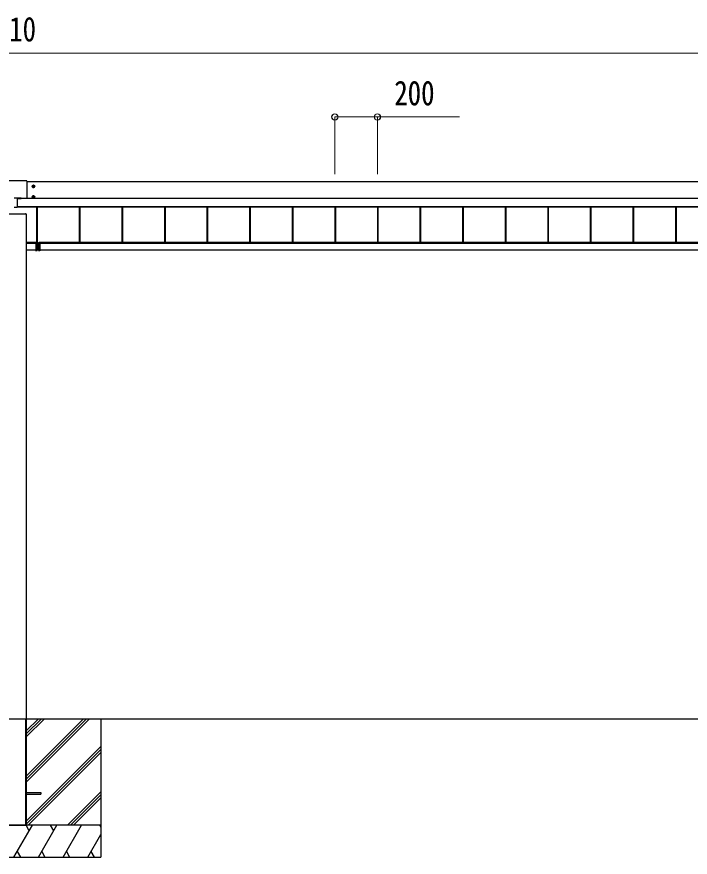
# Model space of a CAD drawing. Units: millimetres, scale not verified. Extents: x -14718 to 14718, y -10396 to 10396.
# Drawn here: x -6503 to -3341, y -7752 to -3807 of the extents above; entities that cross this region are included whole.
import ezdxf
from ezdxf.enums import TextEntityAlignment as Align

# ---------------------------------------------------------------- set-up
doc = ezdxf.new("R2010")
doc.units = ezdxf.units.MM
doc.header["$LTSCALE"] = 50
doc.layers.add('0-4_YKK_A1', color=4, linetype='Continuous')
doc.layers.add('0-5_YKK_D', color=6, linetype='Continuous', lineweight=18)
doc.styles.add('ＭＳ ゴシック', font='')
doc.styles.get('ＭＳ ゴシック').set_extended_font_data('MS Gothic')

msp = doc.modelspace()

# ---------------------------------------------------------------- linework, layer by layer
at = {"layer": '0-4_YKK_A1'}
for p, q in [((-6456.43, -4576.95), (-6560.43, -4576.95)), ((-6455.43, -4577.95), (-6455.43, -4659.6)), ((-761.43, -4581.17), (-6455.43, -4581.17)), ((-6432.68, -4602.91), (-6418.18, -4602.91)), ((-6427.71, -4602.15), (-6428.43, -4602.15)), ((-6425.43, -4610.16), (-6425.43, -4595.66)), ((-6423.15, -4603.67), (-6422.43, -4603.67)), ((-6432.68, -4652.88), (-6418.18, -4652.88)), ((-6427.71, -4652.12), (-6428.43, -4652.12)), ((-6425.43, -4660.13), (-6425.43, -4645.63)), ((-6423.15, -4653.64), (-6422.43, -4653.64)), ((-6515.93, -4657.1), (-6500.93, -4657.1)), ((-6500.93, -4657.1), (-6500.93, -4702.25)), ((-6500.93, -4657.28), (-6481.93, -4657.28)), ((-6500.93, -4659.28), (-6481.93, -4659.28)), ((-609.93, -4659.6), (-6500.93, -4659.6)), ((-609.93, -4660.09), (-6500.93, -4660.09)), ((-6481.93, -4659.6), (-6481.93, -4657.28)), ((-6558.13, -4731.6), (-6458.73, -4731.6)), ((-6500.93, -4702.25), (-6515.93, -4702.25)), ((-609.93, -4699.06), (-6500.93, -4699.06)), ((-609.93, -4699.58), (-6500.93, -4699.58)), ((-6500.93, -4699.72), (-609.93, -4699.72)), ((-609.93, -4699.72), (-6500.93, -4699.72)), ((-6462.43, -4731.53), (-6462.43, -4731.6)), ((-6460.93, -4731.51), (-6461.93, -4731.51)), ((-6461.93, -4731.51), (-6461.93, -4731.6)), ((-6460.93, -4731.31), (-6460.93, -4731.6)), ((-6460.63, -4731.3), (-6458.73, -4731.3)), ((-6460.63, -4731.3), (-6460.63, -4731.6)), ((-6458.73, -4731.3), (-6458.73, -4731.6)), ((-6458.73, -4731.6), (-6458.43, -4731.6)), ((-6458.43, -4731.31), (-6458.43, -4731.6)), ((-6458.43, -4731.6), (-6458.43, -7098.3)), ((-6409.93, -4699.72), (-6409.93, -4867.51)), ((-6409.53, -4699.72), (-6409.53, -4867.51)), ((-6406.93, -4699.72), (-6406.93, -4867.51)), ((-6209.93, -4699.72), (-6209.93, -4865.94)), ((-6207.33, -4699.72), (-6207.33, -4865.94)), ((-6206.93, -4699.72), (-6206.93, -4865.94)), ((-6009.93, -4699.72), (-6009.93, -4865.94)), ((-6007.33, -4699.72), (-6007.33, -4865.94)), ((-6006.93, -4699.72), (-6006.93, -4865.94)), ((-5809.93, -4699.72), (-5809.93, -4865.94)), ((-5807.33, -4699.72), (-5807.33, -4865.94)), ((-5806.93, -4699.72), (-5806.93, -4865.94)), ((-5609.93, -4699.72), (-5609.93, -4865.94)), ((-5607.33, -4699.72), (-5607.33, -4865.94)), ((-5606.93, -4699.72), (-5606.93, -4865.94)), ((-5409.93, -4699.72), (-5409.93, -4865.94)), ((-5407.33, -4699.72), (-5407.33, -4865.94)), ((-5406.93, -4699.72), (-5406.93, -4865.94)), ((-5209.93, -4699.72), (-5209.93, -4865.94)), ((-5207.33, -4699.72), (-5207.33, -4865.94)), ((-5206.93, -4699.72), (-5206.93, -4865.94)), ((-5009.93, -4699.72), (-5009.93, -4865.94)), ((-5007.33, -4699.72), (-5007.33, -4865.94)), ((-5006.93, -4699.72), (-5006.93, -4865.94)), ((-4809.93, -4699.72), (-4809.93, -4865.94)), ((-4807.33, -4699.72), (-4807.33, -4865.94)), ((-4806.93, -4699.72), (-4806.93, -4865.94)), ((-4609.93, -4699.72), (-4609.93, -4865.94)), ((-4607.33, -4699.72), (-4607.33, -4865.94)), ((-4606.93, -4699.72), (-4606.93, -4865.94)), ((-4409.93, -4699.72), (-4409.93, -4865.94)), ((-4407.33, -4699.72), (-4407.33, -4865.94)), ((-4406.93, -4699.72), (-4406.93, -4865.94)), ((-4209.93, -4699.72), (-4209.93, -4865.94)), ((-4207.33, -4699.72), (-4207.33, -4865.94)), ((-4206.93, -4699.72), (-4206.93, -4865.94)), ((-4009.93, -4699.72), (-4009.93, -4865.94)), ((-4009.93, -4699.72), (-4009.93, -4865.94)), ((-4009.93, -4699.72), (-4009.93, -4865.94)), ((-4009.93, -4699.72), (-4009.93, -4865.94)), ((-4007.33, -4699.72), (-4007.33, -4865.94)), ((-4007.33, -4699.72), (-4007.33, -4865.94)), ((-4007.33, -4699.72), (-4007.33, -4865.94)), ((-4007.33, -4699.72), (-4007.33, -4865.94)), ((-4006.93, -4699.72), (-4006.93, -4865.94)), ((-4006.93, -4699.72), (-4006.93, -4865.94)), ((-4006.93, -4699.72), (-4006.93, -4865.94)), ((-4006.93, -4699.72), (-4006.93, -4865.94)), ((-3809.93, -4699.72), (-3809.93, -4865.94)), ((-3809.93, -4699.72), (-3809.93, -4865.94)), ((-3809.93, -4699.72), (-3809.93, -4865.94)), ((-3809.93, -4699.72), (-3809.93, -4865.94)), ((-3807.33, -4699.72), (-3807.33, -4865.94)), ((-3807.33, -4699.72), (-3807.33, -4865.94)), ((-3807.33, -4699.72), (-3807.33, -4865.94)), ((-3807.33, -4699.72), (-3807.33, -4865.94)), ((-3806.93, -4699.72), (-3806.93, -4865.94)), ((-3806.93, -4699.72), (-3806.93, -4865.94)), ((-3806.93, -4699.72), (-3806.93, -4865.94)), ((-3806.93, -4699.72), (-3806.93, -4865.94)), ((-3609.93, -4699.72), (-3609.93, -4865.94)), ((-3609.93, -4699.72), (-3609.93, -4865.94)), ((-3609.93, -4699.72), (-3609.93, -4865.94)), ((-3609.93, -4699.72), (-3609.93, -4865.94)), ((-3607.33, -4699.72), (-3607.33, -4865.94)), ((-3607.33, -4699.72), (-3607.33, -4865.94)), ((-3607.33, -4699.72), (-3607.33, -4865.94)), ((-3607.33, -4699.72), (-3607.33, -4865.94)), ((-3606.93, -4699.72), (-3606.93, -4865.94)), ((-3606.93, -4699.72), (-3606.93, -4865.94)), ((-3606.93, -4699.72), (-3606.93, -4865.94)), ((-3606.93, -4699.72), (-3606.93, -4865.94)), ((-3409.93, -4699.72), (-3409.93, -4865.94)), ((-3407.33, -4699.72), (-3407.33, -4865.94)), ((-3406.93, -4699.72), (-3406.93, -4865.94)), ((-6410.43, -4865.94), (-6458.43, -4865.94)), ((-6410.43, -4867.95), (-6458.43, -4867.95)), ((-6414.43, -4870.82), (-6458.43, -4870.82)), ((-6414.43, -4870.58), (-6414.43, -4870.78)), ((-6408.71, -4870.59), (-6414.43, -4870.58)), ((-6414.43, -4871.08), (-6408.23, -4871.09)), ((-6410.43, -4865.94), (-6410.43, -4870.58)), ((-6410.43, -4867.51), (-6398.43, -4867.51)), ((-6408.71, -4868.01), (-6408.71, -4870.59)), ((-6408.71, -4868.01), (-6408.43, -4868.01)), ((-6408.71, -4870.59), (-6408.43, -4870.59)), ((-6408.23, -4870.79), (-6408.23, -4870.79)), ((-6408.21, -4867.51), (-6407.93, -4867.51)), ((-6408.21, -4871.09), (-6407.93, -4871.09)), ((-6407.93, -4871.09), (-6407.93, -4867.51)), ((-6407.93, -4904.17), (-6407.93, -4871.09)), ((-6400.93, -4871.09), (-6400.93, -4867.51)), ((-6400.65, -4867.51), (-6400.93, -4867.51)), ((-6400.93, -4904.17), (-6400.93, -4871.09)), ((-6400.65, -4871.09), (-6400.93, -4871.09)), ((-6400.63, -4870.79), (-6400.63, -4870.79)), ((-6394.43, -4871.08), (-6400.63, -4871.09)), ((-6400.15, -4868.01), (-6400.43, -4868.01)), ((-6400.15, -4870.59), (-6400.43, -4870.59)), ((-6400.15, -4868.01), (-6400.15, -4870.59)), ((-6400.15, -4870.59), (-6394.43, -4870.58)), ((-758.43, -4865.94), (-6398.43, -4865.94)), ((-6398.43, -4865.94), (-6398.43, -4870.58)), ((-758.43, -4867.95), (-6398.43, -4867.95)), ((-6394.43, -4870.58), (-6394.43, -4870.78)), ((-758.43, -4870.82), (-6394.43, -4870.82)), ((-6414.43, -4902.3), (-6457.58, -4902.3)), ((-6414.43, -4904.85), (-6408.21, -4904.47)), ((-6414.43, -4904.55), (-6414.43, -4904.85)), ((-6407.93, -4904.17), (-6408.21, -4904.17)), ((-6400.93, -4904.17), (-6400.65, -4904.17)), ((-6394.43, -4904.85), (-6400.65, -4904.47)), ((-759.28, -4902.3), (-6394.43, -4902.3)), ((-6394.43, -4904.55), (-6394.43, -4904.85)), ((-6458.43, -7098.3), (-6458.43, -7602.3)), ((-12258.43, -7102.3), (-208.43, -7102.3)), ((-6558.13, -7102.3), (-6458.73, -7102.3)), ((-6462.43, -7102.3), (-6462.43, -7602.3)), ((-6460.93, -7102.3), (-6460.93, -7602.3)), ((-6458.43, -7102.3), (-6458.43, -7602.3)), ((-6458.43, -7187.3), (-6373.43, -7102.3)), ((-6458.43, -7173.15), (-6387.57, -7102.3)), ((-6458.43, -7159.01), (-6401.72, -7102.3)), ((-6458.43, -7399.43), (-6161.34, -7102.34)), ((-6458.43, -7385.28), (-6175.48, -7102.34)), ((-6458.43, -7371.14), (-6189.62, -7102.34)), ((-6108.43, -7102.3), (-6108.43, -7752.3)), ((-6458.43, -7583.27), (-6108.43, -7233.28)), ((-6458.43, -7597.42), (-6108.43, -7247.42)), ((-6449.17, -7602.3), (-6108.43, -7261.56)), ((-6458.43, -7447.8), (-6390.93, -7447.8)), ((-6458.43, -7456.8), (-6390.93, -7456.8)), ((-6390.93, -7447.8), (-6390.93, -7456.8)), ((-6265.32, -7602.3), (-6108.43, -7445.41)), ((-6251.18, -7602.3), (-6108.43, -7459.55)), ((-6237.04, -7602.3), (-6108.43, -7473.69)), ((-6108.43, -7602.3), (-6908.43, -7602.3)), ((-6108.43, -7602.3), (-6908.43, -7602.3)), ((-6558.43, -7602.3), (-6458.43, -7602.3)), ((-6516.44, -7752.3), (-6429.84, -7602.3)), ((-6444.84, -7628.28), (-6459.84, -7602.3)), ((-6400.97, -7752.3), (-6314.37, -7602.3)), ((-6329.37, -7628.28), (-6344.37, -7602.3)), ((-6285.5, -7752.3), (-6198.9, -7602.3)), ((-6108.43, -7610.96), (-6113.43, -7602.3)), ((-6170.03, -7752.3), (-6108.43, -7645.6)), ((-6501.44, -7726.32), (-6486.44, -7752.3)), ((-6385.98, -7726.32), (-6370.98, -7752.3)), ((-6270.5, -7726.32), (-6255.51, -7752.3)), ((-6155.03, -7726.32), (-6140.04, -7752.3)), ((-6908.43, -7752.3), (-6108.43, -7752.3))]:
    msp.add_line(p, q, dxfattribs=at)
for points in [[(-6425.43, -4597.13), (-6430.43, -4600.02), (-6430.43, -4605.79), (-6425.43, -4608.68), (-6420.43, -4605.79), (-6420.43, -4600.02)], [(-6425.43, -4647.1), (-6430.43, -4649.99), (-6430.43, -4655.76), (-6425.43, -4658.65), (-6420.43, -4655.76), (-6420.43, -4649.99)]]:
    msp.add_lwpolyline(points, close=True, dxfattribs=at)
for points in [[(-6428.43, -4602.15), (-6428.43, -4603.67), (-6427.71, -4603.67)], [(-6424.67, -4600.63), (-6424.67, -4599.91), (-6426.19, -4599.91), (-6426.19, -4600.63)], [(-6426.19, -4605.19), (-6426.19, -4605.91), (-6424.67, -4605.91), (-6424.67, -4605.19)], [(-6422.43, -4603.67), (-6422.43, -4602.15), (-6423.15, -4602.15)], [(-6428.43, -4652.12), (-6428.43, -4653.64), (-6427.71, -4653.64)], [(-6424.67, -4650.6), (-6424.67, -4649.88), (-6426.19, -4649.88), (-6426.19, -4650.6)], [(-6426.19, -4655.16), (-6426.19, -4655.88), (-6424.67, -4655.88), (-6424.67, -4655.16)], [(-6422.43, -4653.64), (-6422.43, -4652.12), (-6423.15, -4652.12)], [(-6408.25, -4870.79), (-6414.43, -4870.78), (-6414.43, -4871.08), (-6414.43, -4904.55)], [(-6408.21, -4871.09), (-6408.21, -4904.17), (-6414.43, -4904.55)], [(-6408.43, -4870.61), (-6408.43, -4870.59), (-6408.43, -4868.01)], [(-6408.23, -4870.79), (-6408.23, -4870.79), (-6408.24, -4870.79)], [(-6400.65, -4871.09), (-6400.65, -4904.17), (-6394.43, -4904.55)], [(-6400.63, -4870.79), (-6400.63, -4870.79), (-6400.62, -4870.79)], [(-6400.61, -4870.79), (-6394.43, -4870.78), (-6394.43, -4871.08), (-6394.43, -4904.55)], [(-6400.43, -4870.61), (-6400.43, -4870.59), (-6400.43, -4868.01)], [(-6558.13, -7102.3), (-6458.73, -7102.3), (-6458.43, -7102.3)]]:
    msp.add_lwpolyline(points, dxfattribs=at)
for centre, radius in [((-6425.43, -4602.91), 6.25), ((-6425.43, -4602.91), 5), ((-6425.43, -4652.88), 6.25), ((-6425.43, -4652.88), 5)]:
    msp.add_circle(centre, radius, dxfattribs=at)
for centre, radius, start, end in [((-6456.43, -4577.95), 1, 0.01746, 90.01745), ((-6425.43, -4602.91), 5.58, 153.74848, 206.25152), ((-6425.43, -4602.91), 5.58, 93.74848, 146.25152), ((-6425.43, -4602.91), 5.58, 213.74848, 266.25152), ((-6427.71, -4600.63), 1.52, 270, 0), ((-6427.71, -4605.19), 1.52, 0, 90), ((-6425.43, -4602.91), 5.58, 33.74848, 86.25152), ((-6425.43, -4602.91), 5.58, 273.74848, 326.25152), ((-6423.15, -4600.63), 1.52, 180, 270), ((-6423.15, -4605.19), 1.52, 90, 180), ((-6425.43, -4602.91), 5.58, 333.74848, 26.25152), ((-6425.43, -4652.88), 5.58, 153.74848, 206.25152), ((-6425.43, -4652.88), 5.58, 93.74848, 146.25152), ((-6427.71, -4650.6), 1.52, 270, 0), ((-6427.71, -4655.16), 1.52, 0, 90), ((-6425.43, -4652.88), 5.58, 33.74848, 86.25152), ((-6423.15, -4650.6), 1.52, 180, 270), ((-6423.15, -4655.16), 1.52, 90, 180), ((-6425.43, -4652.88), 5.58, 333.74848, 26.25152), ((-6425.43, -4652.88), 5.58, 213.74848, 266.25152), ((-6425.43, -4652.88), 5.58, 273.74848, 326.25152), ((-6408.64, -4872.58), 1.98, 83.79926, 91.95127), ((-6408.25, -4871.09), 0.3, 87.77338, 89.77816), ((-6408.25, -4870.93), 0.141, 85.77463, 89.9759), ((-6409.48, -4871.01), 1.25, 356.45735, 10.27369), ((-6409.44, -4870.97), 1.21, 354.17006, 8.37745), ((-6409.56, -4867.58), 1.35, 350.09675, 2.91202), ((-6408.23, -4867.51), 0.3, 269.98255, 359.98254), ((-6408.23, -4871.09), 0.3, 0, 89.87763), ((-6409.43, -4871.01), 1.22, 356.27163, 10.47203), ((-6400.63, -4867.51), 0.3, 180.01746, 270.01745), ((-6400.63, -4871.09), 0.3, 90.12237, 180), ((-6399.44, -4871.01), 1.22, 169.52797, 183.72837), ((-6399.3, -4867.58), 1.35, 177.08798, 189.90325), ((-6399.38, -4871.01), 1.25, 169.72631, 183.54265), ((-6399.42, -4870.97), 1.21, 171.62255, 185.82994), ((-6400.61, -4871.09), 0.3, 90.22184, 92.22662), ((-6400.61, -4870.93), 0.141, 90.0241, 94.22537), ((-6400.22, -4872.58), 1.98, 88.04873, 96.20074), ((-6408.23, -4904.17), 0.3, 273.5, 0), ((-6409.44, -4904.32), 1.24, 353.06854, 6.93146), ((-6400.63, -4904.17), 0.3, 180, 266.5), ((-6399.42, -4904.32), 1.24, 173.06854, 186.93146)]:
    msp.add_arc(centre, radius, start, end, dxfattribs=at)
for centre, major_axis, ratio, start_param, end_param in [((-6461.93, -4731.53), (0.5, 0), 0.034921, 1.5707963, 3.1415927), ((-6460.63, -4731.31), (0.3, 0), 0.034921, 1.5707963, 3.1415927), ((-6458.73, -4731.31), (0.3, 0), 0.034921, 6.2831853, 7.8539816), ((-6408.21, -4868.01), (-0.301, 0.4), 0.997782, 5.6362522, 7.2070486), ((-6408.73, -4870.59), (-0.001, 0.2), 0.09157, 4.6769241, 4.7117655), ((-6408.23, -4870.59), (0.482, 0.007), 0.414889, 3.1353871, 4.6694768), ((-6408.23, -4868.01), (-0.108, 0.169), 0.994155, 5.7105836, 7.28138), ((-6408.23, -4870.59), (0.145, 0.15), 0.921201, 2.3804184, 3.9145081), ((-6408.21, -4870.59), (-0.301, 0.4), 0.997782, 2.4579529, 2.4946596), ((-6400.65, -4868.01), (0.301, 0.4), 0.997782, 5.3593221, 6.9301184), ((-6400.65, -4870.59), (0.301, 0.4), 0.997782, 3.7885257, 3.8252324), ((-6400.63, -4868.01), (0.108, 0.169), 0.994155, 5.2849907, 6.855787), ((-6400.63, -4870.59), (-0.145, 0.15), 0.921201, 2.3686772, 3.9027669), ((-6400.63, -4870.59), (-0.482, 0.007), 0.414889, 1.6137085, 3.1477982), ((-6400.13, -4870.59), (0.001, 0.2), 0.09157, 1.5714198, 1.6062613)]:
    msp.add_ellipse(centre, major_axis=major_axis, ratio=ratio, start_param=start_param, end_param=end_param, dxfattribs=at)
at = {"layer": '0-5_YKK_D'}
for p, q in [((-12238.43, -3976.95), (-778.43, -3976.95)), ((-5009.93, -4546.01), (-5009.93, -4275.95)), ((-5009.06, -4546.01), (-5009.06, -4275.95)), ((-4809.93, -4546.01), (-4809.93, -4275.95)), ((-4809.06, -4546.01), (-4809.06, -4275.95))]:
    msp.add_line(p, q, dxfattribs=at)
for points in [[(-5009.93, -4276.95), (-4809.93, -4276.95), (-4424.83, -4276.95)], [(-5009.06, -4276.95), (-4809.06, -4276.95), (-4423.96, -4276.95)]]:
    msp.add_lwpolyline(points, dxfattribs=at)
for centre in [(-5009.93, -4276.95), (-5009.06, -4276.95), (-4809.93, -4276.95), (-4809.06, -4276.95)]:
    msp.add_circle(centre, 14.88, dxfattribs=at)

# ---------------------------------------------------------------- texts
at = {"layer": '0-5_YKK_D', "style": 'ＭＳ ゴシック', "width": 0.8}
for s, p in [('D=11810', (-6852.83, -3956.95)), ('200', (-4730.43, -4256.95)), ('200', (-4729.56, -4256.95))]:
    msp.add_text(s, height=115.5, dxfattribs=at).set_placement(p, align=Align.BOTTOM_LEFT)

doc.saveas('drawing.dxf')
